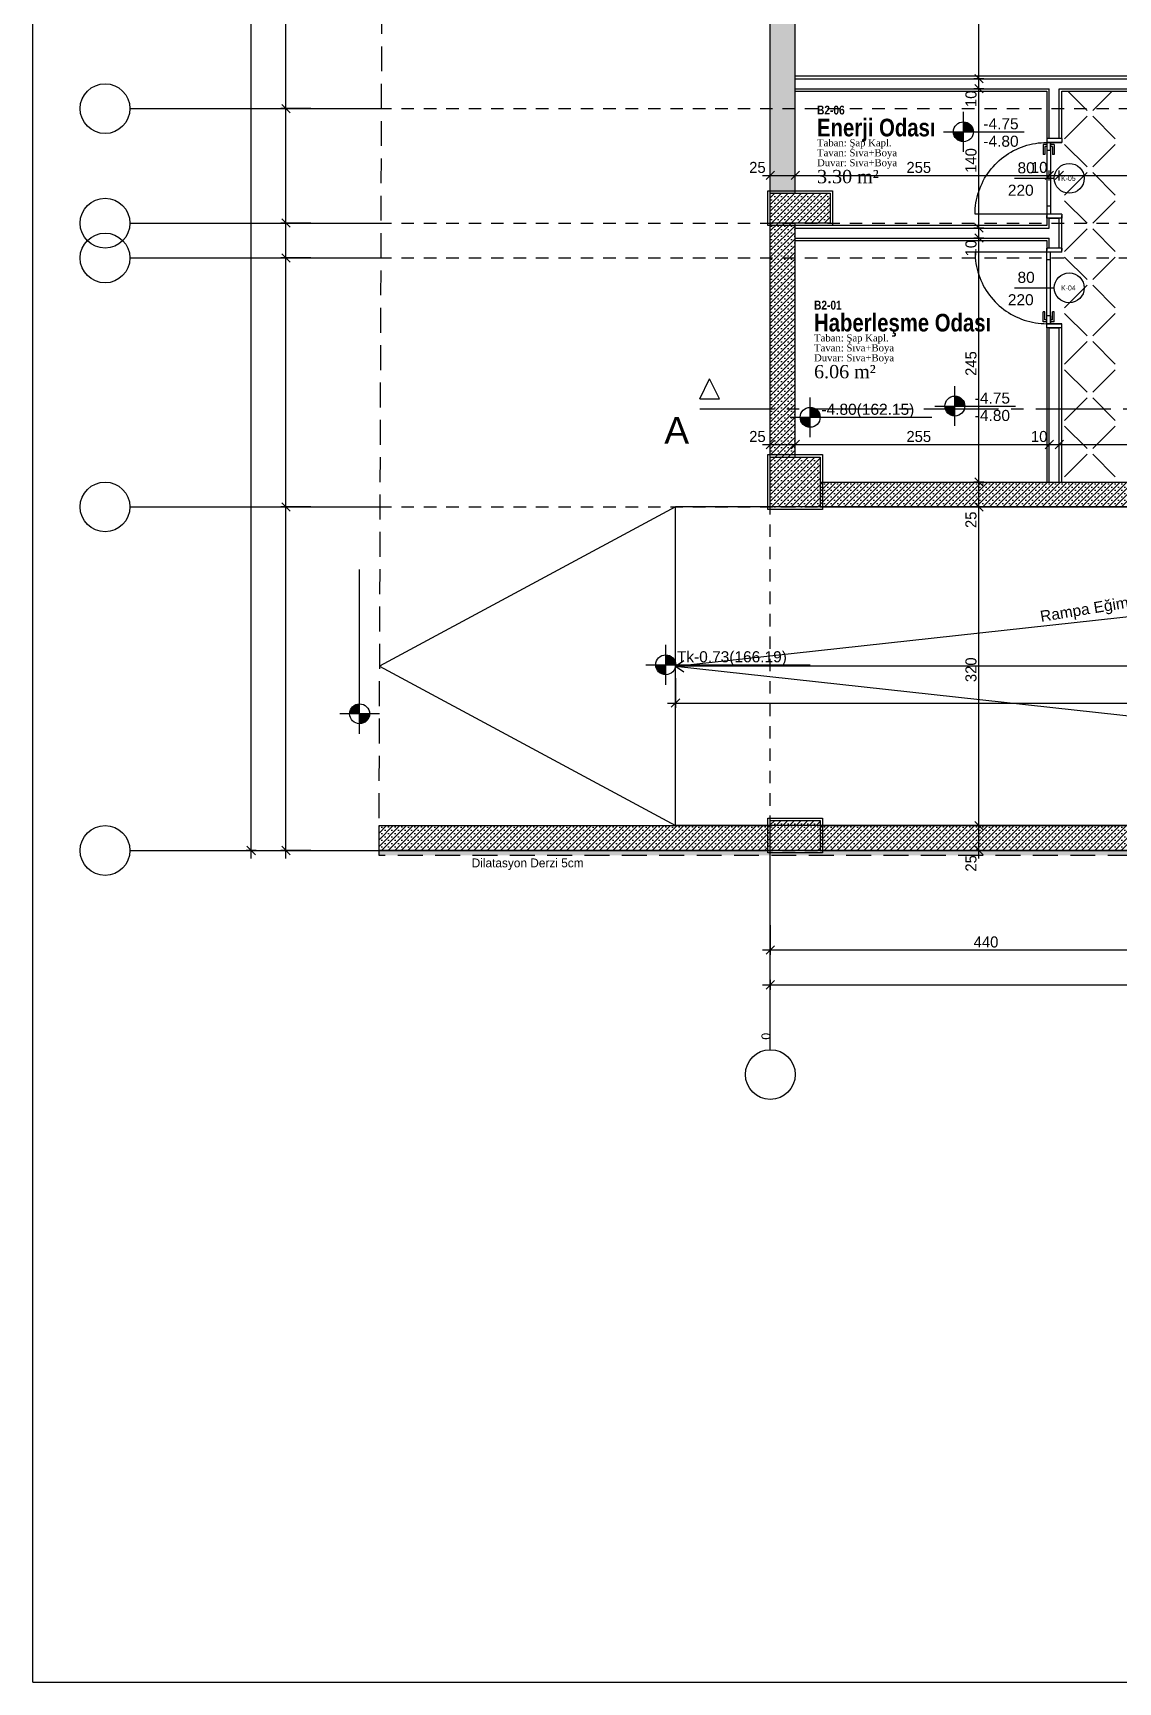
# Model space of a CAD drawing. Header units: metres. Extents: x -220 to 294, y -29 to 18.
# Drawn here: x -148.08 to -137.19, y -12 to 4.56 of the extents above; entities that cross this region are included whole.
import ezdxf

# ---------------------------------------------------------------- set-up
doc = ezdxf.new("R2010")
doc.units = ezdxf.units.M
doc.header["$MEASUREMENT"] = 0
for name, pattern in [('CENTER2', [1.125, 0.75, -0.125, 0.125, -0.125]), ('DASHED2', [0.375, 0.25, -0.125]), ('HIDDEN2', [0.1875, 0.125, -0.0625])]:
    doc.linetypes.add(name, pattern=pattern)
for name, color, linetype in [('Aks', 7, 'Continuous'), ('Cizgi', 7, 'Continuous'), ('Duvar', 7, 'Continuous'), ('Kapi_Pencere', 7, 'Continuous'), ('Kolon', 7, 'Continuous'), ('Kot', 7, 'Continuous'), ('Mahal', 7, 'Continuous'), ('Merdiven', 7, 'Continuous'), ('Olculendirme', 7, 'Continuous'), ('Panel', 7, 'Continuous'), ('Standart', 7, 'Continuous'), ('Tarama', 7, 'Continuous'), ('Yazi', 7, 'Continuous')]:
    doc.layers.add(name, color=color, linetype=linetype)
doc.styles.add('arial_1_18', font='arial.ttf', dxfattribs={"height": 0.2})
doc.styles.add('comic sans ms_1_18', font='comic.ttf', dxfattribs={"height": 0.2})
doc.styles.add('comic sans msbold_1_18', font='comicbd.ttf', dxfattribs={"height": 0.2})
doc.styles.add('swis721 cn btbold_1_18', font='swisscb.ttf', dxfattribs={"height": 0.2})
doc.styles.add('times new roman tur_1_18', font='times.ttf', dxfattribs={"height": 0.2})

msp = doc.modelspace()

# ---------------------------------------------------------------- hatches: boundary and pattern name
at = {"layer": 'Kolon', "linetype": 'Continuous', "lineweight": -3}
h = msp.add_hatch(dxfattribs=at)
h.set_pattern_fill('SACNCR', color=47, scale=0.5, style=0)
h.paths.add_polyline_path([(-140.683, 2.65), (-140.683, 2.95), (-140.083, 2.95), (-140.083, 2.65)])
h = msp.add_hatch(dxfattribs=at)
h.set_pattern_fill('SACNCR', color=47, scale=0.5, style=0)
h.paths.add_polyline_path([(-140.683, -0.2), (-140.683, 0.3), (-140.183, 0.3), (-140.183, -0.2)])
h = msp.add_hatch(dxfattribs=at)
h.set_pattern_fill('SACNCR', color=47, scale=0.5, style=0)
h.paths.add_polyline_path([(-140.683, -3.65), (-140.683, -3.35), (-140.183, -3.35), (-140.183, -3.65)])
at = {"layer": 'Kot', "linetype": 'Continuous', "lineweight": -3}
for points in [[(-138.645, 3.567), (-138.646, 3.578), (-138.648, 3.589), (-138.651, 3.6), (-138.655, 3.61), (-138.661, 3.62), (-138.667, 3.629), (-138.675, 3.638), (-138.683, 3.645), (-138.692, 3.652), (-138.702, 3.657), (-138.712, 3.661), (-138.723, 3.664), (-138.734, 3.666), (-138.745, 3.667), (-138.745, 3.567)], [(-138.845, 3.567), (-138.845, 3.556), (-138.843, 3.545), (-138.84, 3.534), (-138.836, 3.523), (-138.83, 3.514), (-138.824, 3.505), (-138.816, 3.496), (-138.808, 3.489), (-138.799, 3.482), (-138.789, 3.477), (-138.778, 3.472), (-138.768, 3.469), (-138.757, 3.467), (-138.745, 3.467), (-138.745, 3.567)], [(-138.731, 0.813), (-138.732, 0.824), (-138.734, 0.835), (-138.737, 0.846), (-138.741, 0.856), (-138.747, 0.866), (-138.753, 0.875), (-138.761, 0.883), (-138.769, 0.891), (-138.778, 0.897), (-138.788, 0.903), (-138.798, 0.907), (-138.809, 0.91), (-138.82, 0.912), (-138.831, 0.913), (-138.831, 0.813)], [(-140.383, 0.7), (-140.382, 0.689), (-140.38, 0.678), (-140.377, 0.667), (-140.373, 0.657), (-140.368, 0.647), (-140.361, 0.638), (-140.354, 0.629), (-140.345, 0.622), (-140.336, 0.615), (-140.326, 0.61), (-140.316, 0.606), (-140.305, 0.603), (-140.294, 0.601), (-140.283, 0.6), (-140.283, 0.7)], [(-140.183, 0.7), (-140.184, 0.711), (-140.186, 0.722), (-140.189, 0.733), (-140.193, 0.743), (-140.198, 0.753), (-140.205, 0.762), (-140.212, 0.771), (-140.221, 0.778), (-140.23, 0.785), (-140.24, 0.79), (-140.25, 0.794), (-140.261, 0.797), (-140.272, 0.799), (-140.283, 0.8), (-140.283, 0.7)], [(-138.931, 0.813), (-138.931, 0.801), (-138.929, 0.79), (-138.926, 0.78), (-138.921, 0.769), (-138.916, 0.759), (-138.909, 0.75), (-138.902, 0.742), (-138.894, 0.734), (-138.884, 0.728), (-138.875, 0.722), (-138.864, 0.718), (-138.853, 0.715), (-138.842, 0.713), (-138.831, 0.713), (-138.831, 0.813)], [(-141.833, -1.785), (-141.832, -1.796), (-141.83, -1.807), (-141.827, -1.818), (-141.823, -1.828), (-141.817, -1.838), (-141.811, -1.847), (-141.803, -1.855), (-141.795, -1.863), (-141.786, -1.869), (-141.776, -1.875), (-141.766, -1.879), (-141.755, -1.882), (-141.744, -1.884), (-141.733, -1.885), (-141.733, -1.785)], [(-141.633, -1.785), (-141.633, -1.774), (-141.635, -1.763), (-141.638, -1.752), (-141.642, -1.741), (-141.648, -1.732), (-141.654, -1.722), (-141.662, -1.714), (-141.67, -1.707), (-141.679, -1.7), (-141.689, -1.695), (-141.7, -1.69), (-141.71, -1.687), (-141.721, -1.685), (-141.733, -1.685), (-141.733, -1.785)], [(-144.805, -2.177), (-144.816, -2.178), (-144.827, -2.179), (-144.838, -2.182), (-144.848, -2.187), (-144.858, -2.192), (-144.867, -2.199), (-144.876, -2.206), (-144.883, -2.215), (-144.89, -2.224), (-144.895, -2.233), (-144.899, -2.244), (-144.902, -2.255), (-144.904, -2.266), (-144.905, -2.277), (-144.805, -2.277)], [(-144.805, -2.377), (-144.794, -2.376), (-144.783, -2.374), (-144.772, -2.371), (-144.761, -2.367), (-144.752, -2.362), (-144.742, -2.355), (-144.734, -2.348), (-144.727, -2.339), (-144.72, -2.33), (-144.715, -2.32), (-144.71, -2.31), (-144.707, -2.299), (-144.705, -2.288), (-144.705, -2.277), (-144.805, -2.277)]]:
    msp.add_hatch(color=216, dxfattribs=at).paths.add_polyline_path(points)
at = {"layer": 'Panel', "linetype": 'Continuous', "lineweight": -3}
h = msp.add_hatch(dxfattribs=at)
h.set_pattern_fill('SACNCR', color=59, scale=0.5, style=0)
h.paths.add_polyline_path([(-140.433, 2.95), (-140.683, 2.95), (-140.683, 8), (-140.433, 8)])
h = msp.add_hatch(dxfattribs=at)
h.set_pattern_fill('SACNCR', color=59, scale=0.5, style=0)
h.paths.add_polyline_path([(-140.433, 0.3), (-140.683, 0.3), (-140.683, 2.65), (-140.433, 2.65)])
h = msp.add_hatch(dxfattribs=at)
h.set_pattern_fill('SACNCR', color=59, scale=0.5, style=0)
h.paths.add_polyline_path([(-136.283, -0.2), (-140.183, -0.2), (-140.183, 0.05), (-136.283, 0.05)])
h = msp.add_hatch(dxfattribs=at)
h.set_pattern_fill('SACNCR', color=59, scale=0.5, style=0)
h.paths.add_polyline_path([(-140.683, -3.4), (-140.683, -3.65), (-144.61, -3.65), (-144.61, -3.4)])
h = msp.add_hatch(dxfattribs=at)
h.set_pattern_fill('SACNCR', color=59, scale=0.5, style=0)
h.paths.add_polyline_path([(-136.283, -3.65), (-140.183, -3.65), (-140.183, -3.4), (-136.283, -3.4)])
at = {"layer": 'Tarama', "linetype": 'Continuous', "lineweight": -3}
h = msp.add_hatch(dxfattribs=at)
h.set_pattern_fill('AR-B88', color=58, scale=0.01, style=0)
h.paths.add_polyline_path([(-144.61, -3.65), (-144.61, -3.7), (-122.097, -3.7), (-122.097, -3.65)])

# ---------------------------------------------------------------- linework, layer by layer
at = {"layer": 'Aks', "color": 248, "linetype": 'HIDDEN2', "lineweight": -3}
for points in [[(-140.683, -3.65), (-140.683, 8.5)], [(-144.61, 3.8), (-122.07, 3.8)], [(-144.61, 2.65), (-122.074, 2.65)], [(-144.61, 2.3), (-122.075, 2.3)], [(-144.61, -0.2), (-122.084, -0.2)], [(-144.61, -3.65), (-122.097, -3.65)]]:
    msp.add_lwpolyline(points, dxfattribs=at)
at = {"layer": 'Aks', "color": 248, "linetype": 'Continuous', "lineweight": -3}
for points in [[(-147.11, 3.8), (-144.61, 3.8)], [(-147.11, 2.65), (-144.61, 2.65)], [(-147.11, 2.3), (-144.61, 2.3)], [(-147.11, -0.2), (-144.61, -0.2)], [(-147.11, -3.65), (-144.61, -3.65)], [(-140.683, -5.65), (-140.683, -3.65)]]:
    msp.add_lwpolyline(points, dxfattribs=at)
at = {"layer": 'Aks', "color": 115, "linetype": 'Continuous', "lineweight": -3}
for centre in [(-147.36, 3.8), (-147.36, 2.65), (-147.36, 2.3), (-147.36, -0.2), (-147.36, -3.65), (-140.683, -5.9)]:
    msp.add_circle(centre, 0.25, dxfattribs=at)
at = {"layer": 'Cizgi', "color": 216, "linetype": 'Continuous', "lineweight": -3}
for points in [[(-148.083, -12), (-148.083, 18)], [(-148.083, -12), (-118.283, -12)]]:
    msp.add_lwpolyline(points, dxfattribs=at)
at = {"layer": 'Cizgi', "color": 1, "linetype": 'DASHED2', "lineweight": -3}
for points in [[(-144.61, -3.7), (-144.557, 12.01)], [(-122.047, -3.7), (-144.61, -3.7)]]:
    msp.add_lwpolyline(points, dxfattribs=at)
at = {"layer": 'Cizgi', "color": 1, "linetype": 'Continuous', "lineweight": -3}
for points in [[(-141.634, -0.2), (-144.604, -1.8)], [(-141.634, -1.8), (-127.034, -0.2)], [(-144.604, -1.8), (-141.634, -3.4)], [(-141.634, -1.8), (-127.034, -3.4)], [(-122.047, -3.65), (-144.61, -3.65)]]:
    msp.add_lwpolyline(points, dxfattribs=at)
at = {"layer": 'Duvar', "color": 187, "linetype": 'Continuous', "lineweight": -3}
for points in [[(-137.783, 4.125), (-140.433, 4.125)], [(-140.433, 3.975), (-137.908, 3.975)], [(-137.908, 3.975), (-137.908, 3.5)], [(-136.308, 4.125), (-137.783, 4.125)], [(-137.758, 3.975), (-136.308, 3.975)], [(-137.758, 3.5), (-137.758, 3.975)], [(-137.908, 3.5), (-137.908, 3.475)], [(-137.758, 3.5), (-137.758, 3.475)], [(-137.908, 2.7), (-137.908, 2.725)], [(-137.908, 2.7), (-137.908, 2.625)], [(-137.758, 2.7), (-137.758, 2.725)], [(-137.758, 2.5), (-137.758, 2.7)], [(-137.908, 2.625), (-140.433, 2.625)], [(-137.758, 2.4), (-137.758, 2.5)], [(-140.433, 2.475), (-137.908, 2.475)], [(-137.908, 2.475), (-137.908, 2.4)], [(-137.908, 2.4), (-137.908, 2.375)], [(-137.758, 2.4), (-137.758, 2.375)], [(-137.908, 1.6), (-137.908, 1.625)], [(-137.908, 1.6), (-137.908, 0.05)], [(-137.758, 1.6), (-137.758, 1.625)], [(-137.758, 0.05), (-137.758, 1.6)]]:
    msp.add_lwpolyline(points, dxfattribs=at)
at = {"layer": 'Duvar', "color": 166, "linetype": 'Continuous', "lineweight": -3}
for points in [[(-140.433, 4.1), (-137.783, 4.1)], [(-140.433, 4), (-137.883, 4)], [(-137.883, 3.5), (-137.883, 4)], [(-137.783, 4.1), (-136.283, 4.1)], [(-137.783, 4), (-136.283, 4)], [(-137.783, 3.5), (-137.783, 4)], [(-137.783, 3.5), (-137.883, 3.5)], [(-137.883, 2.6), (-137.883, 2.7)], [(-137.883, 2.7), (-137.783, 2.7)], [(-137.783, 2.5), (-137.783, 2.7)], [(-140.433, 2.6), (-137.883, 2.6)], [(-140.433, 2.5), (-137.883, 2.5)], [(-137.883, 2.4), (-137.883, 2.5)], [(-137.783, 2.4), (-137.783, 2.5)], [(-137.783, 2.4), (-137.883, 2.4)], [(-137.883, 0.05), (-137.883, 1.6)], [(-137.883, 1.6), (-137.783, 1.6)], [(-137.783, 0.05), (-137.783, 1.6)]]:
    msp.add_lwpolyline(points, dxfattribs=at)
at = {"layer": 'Kapi_Pencere', "color": 98, "linetype": 'Continuous', "lineweight": -3}
for points in [[(-137.908, 3.5), (-137.908, 3.46)], [(-137.758, 3.5), (-137.908, 3.5)], [(-137.758, 3.5), (-137.758, 3.46)], [(-138.363, 3.298), (-138.341, 3.316)], [(-138.341, 3.316), (-138.317, 3.333)], [(-138.317, 3.333), (-138.293, 3.349)], [(-138.293, 3.349), (-138.268, 3.364)], [(-138.268, 3.364), (-138.243, 3.378)], [(-138.243, 3.378), (-138.217, 3.39)], [(-138.217, 3.39), (-138.19, 3.402)], [(-138.19, 3.402), (-138.163, 3.413)], [(-138.163, 3.413), (-138.136, 3.423)], [(-138.136, 3.423), (-138.108, 3.432)], [(-138.108, 3.432), (-138.08, 3.439)], [(-138.08, 3.439), (-138.052, 3.445)], [(-138.052, 3.445), (-138.023, 3.451)], [(-138.023, 3.451), (-137.995, 3.455)], [(-137.995, 3.455), (-137.966, 3.458)], [(-137.966, 3.458), (-137.937, 3.459)], [(-137.945, 3.44), (-137.945, 3.42)], [(-137.927, 3.44), (-137.945, 3.44)], [(-137.945, 3.42), (-137.945, 3.34)], [(-137.927, 3.34), (-137.945, 3.34)], [(-137.937, 3.459), (-137.908, 3.46)], [(-137.908, 3.44), (-137.927, 3.44)], [(-137.908, 3.42), (-137.927, 3.42)], [(-137.927, 3.42), (-137.927, 3.34)], [(-137.87, 3.46), (-137.908, 3.46)], [(-137.908, 3.46), (-137.908, 3.44)], [(-137.908, 3.46), (-137.758, 3.46)], [(-137.908, 3.46), (-137.908, 3.38)], [(-137.908, 3.44), (-137.908, 3.42)], [(-137.908, 3.42), (-137.908, 3.38)], [(-137.908, 3.38), (-137.908, 2.82)], [(-137.87, 3.38), (-137.908, 3.38)], [(-137.758, 3.46), (-137.87, 3.46)], [(-137.87, 3.46), (-137.87, 3.44)], [(-137.87, 3.38), (-137.87, 3.46)], [(-137.87, 3.44), (-137.87, 3.42)], [(-137.852, 3.44), (-137.87, 3.44)], [(-137.87, 3.42), (-137.87, 3.38)], [(-137.852, 3.42), (-137.87, 3.42)], [(-137.87, 3.38), (-137.87, 2.82)], [(-137.833, 3.44), (-137.852, 3.44)], [(-137.852, 3.42), (-137.852, 3.34)], [(-137.833, 3.34), (-137.852, 3.34)], [(-137.833, 3.44), (-137.833, 3.42)], [(-137.833, 3.42), (-137.833, 3.34)], [(-138.517, 3.125), (-138.501, 3.149)], [(-138.501, 3.149), (-138.484, 3.173)], [(-138.484, 3.173), (-138.466, 3.195)], [(-138.466, 3.195), (-138.447, 3.217)], [(-138.447, 3.217), (-138.427, 3.239)], [(-138.427, 3.239), (-138.407, 3.259)], [(-138.407, 3.259), (-138.385, 3.279)], [(-138.385, 3.279), (-138.363, 3.298)], [(-138.591, 2.968), (-138.581, 2.995)], [(-138.581, 2.995), (-138.57, 3.022)], [(-138.57, 3.022), (-138.558, 3.049)], [(-138.558, 3.049), (-138.546, 3.075)], [(-138.546, 3.075), (-138.532, 3.1)], [(-138.532, 3.1), (-138.517, 3.125)], [(-138.233, 3.1), (-137.833, 3.1)], [(-138.626, 2.798), (-138.623, 2.827)], [(-138.623, 2.827), (-138.619, 2.855)], [(-138.619, 2.855), (-138.613, 2.884)], [(-138.613, 2.884), (-138.607, 2.912)], [(-138.607, 2.912), (-138.6, 2.94)], [(-138.6, 2.94), (-138.591, 2.968)], [(-137.908, 2.82), (-137.908, 2.74)], [(-137.87, 2.82), (-137.908, 2.82)], [(-137.87, 2.82), (-137.87, 2.74)], [(-138.628, 2.74), (-138.627, 2.769)], [(-137.908, 2.74), (-138.628, 2.74)], [(-138.627, 2.769), (-138.626, 2.798)], [(-137.908, 2.74), (-137.908, 2.7)], [(-137.87, 2.74), (-137.908, 2.74)], [(-137.758, 2.74), (-137.908, 2.74)], [(-137.758, 2.7), (-137.908, 2.7)], [(-137.758, 2.74), (-137.87, 2.74)], [(-137.758, 2.74), (-137.758, 2.7)], [(-138.628, 2.36), (-138.627, 2.331)], [(-137.908, 2.36), (-138.628, 2.36)], [(-138.627, 2.331), (-138.626, 2.302)], [(-137.908, 2.36), (-137.908, 2.4)], [(-137.758, 2.4), (-137.908, 2.4)], [(-137.87, 2.36), (-137.908, 2.36)], [(-137.908, 2.28), (-137.908, 2.36)], [(-137.758, 2.36), (-137.908, 2.36)], [(-137.758, 2.36), (-137.87, 2.36)], [(-137.87, 2.28), (-137.87, 2.36)], [(-137.758, 2.36), (-137.758, 2.4)], [(-138.626, 2.302), (-138.623, 2.273)], [(-138.623, 2.273), (-138.619, 2.245)], [(-138.619, 2.245), (-138.613, 2.216)], [(-138.613, 2.216), (-138.607, 2.188)], [(-138.607, 2.188), (-138.6, 2.16)], [(-138.6, 2.16), (-138.591, 2.132)], [(-137.908, 1.72), (-137.908, 2.28)], [(-137.87, 2.28), (-137.908, 2.28)], [(-137.87, 1.72), (-137.87, 2.28)], [(-138.591, 2.132), (-138.581, 2.105)], [(-138.581, 2.105), (-138.57, 2.078)], [(-138.57, 2.078), (-138.558, 2.051)], [(-138.558, 2.051), (-138.546, 2.025)], [(-138.546, 2.025), (-138.532, 2)], [(-138.532, 2), (-138.517, 1.975)], [(-138.233, 2), (-137.833, 2)], [(-138.517, 1.975), (-138.501, 1.951)], [(-138.501, 1.951), (-138.484, 1.927)], [(-138.484, 1.927), (-138.466, 1.905)], [(-138.466, 1.905), (-138.447, 1.883)], [(-138.447, 1.883), (-138.427, 1.861)], [(-138.427, 1.861), (-138.407, 1.841)], [(-138.407, 1.841), (-138.385, 1.821)], [(-138.385, 1.821), (-138.363, 1.802)], [(-138.363, 1.802), (-138.341, 1.784)], [(-138.341, 1.784), (-138.317, 1.767)], [(-138.317, 1.767), (-138.293, 1.751)], [(-138.293, 1.751), (-138.268, 1.736)], [(-138.268, 1.736), (-138.243, 1.722)], [(-138.243, 1.722), (-138.217, 1.71)], [(-138.217, 1.71), (-138.19, 1.698)], [(-138.19, 1.698), (-138.163, 1.687)], [(-138.163, 1.687), (-138.136, 1.677)], [(-138.136, 1.677), (-138.108, 1.668)], [(-138.108, 1.668), (-138.08, 1.661)], [(-138.08, 1.661), (-138.052, 1.655)], [(-137.945, 1.68), (-137.945, 1.76)], [(-137.927, 1.76), (-137.945, 1.76)], [(-137.945, 1.66), (-137.945, 1.68)], [(-137.927, 1.66), (-137.945, 1.66)], [(-137.927, 1.68), (-137.927, 1.76)], [(-137.908, 1.68), (-137.927, 1.68)], [(-137.908, 1.66), (-137.927, 1.66)], [(-137.908, 1.68), (-137.908, 1.72)], [(-137.87, 1.72), (-137.908, 1.72)], [(-137.908, 1.64), (-137.908, 1.72)], [(-137.908, 1.66), (-137.908, 1.68)], [(-137.908, 1.64), (-137.908, 1.66)], [(-137.87, 1.68), (-137.87, 1.72)], [(-137.87, 1.72), (-137.87, 1.64)], [(-137.87, 1.66), (-137.87, 1.68)], [(-137.852, 1.68), (-137.87, 1.68)], [(-137.87, 1.64), (-137.87, 1.66)], [(-137.852, 1.66), (-137.87, 1.66)], [(-137.833, 1.76), (-137.852, 1.76)], [(-137.852, 1.68), (-137.852, 1.76)], [(-137.833, 1.66), (-137.852, 1.66)], [(-137.833, 1.68), (-137.833, 1.76)], [(-137.833, 1.66), (-137.833, 1.68)], [(-138.052, 1.655), (-138.023, 1.649)], [(-138.023, 1.649), (-137.995, 1.645)], [(-137.995, 1.645), (-137.966, 1.642)], [(-137.966, 1.642), (-137.937, 1.641)], [(-137.937, 1.641), (-137.908, 1.64)], [(-137.908, 1.6), (-137.908, 1.64)], [(-137.87, 1.64), (-137.908, 1.64)], [(-137.908, 1.64), (-137.758, 1.64)], [(-137.758, 1.6), (-137.908, 1.6)], [(-137.758, 1.64), (-137.87, 1.64)], [(-137.758, 1.6), (-137.758, 1.64)]]:
    msp.add_lwpolyline(points, dxfattribs=at)
for centre in [(-137.683, 3.1), (-137.683, 2)]:
    msp.add_circle(centre, 0.15, dxfattribs=at)
at = {"layer": 'Kolon', "color": 187, "linetype": 'Continuous', "lineweight": -3}
for points in [[(-140.708, 2.625), (-140.708, 2.975)], [(-140.708, 2.975), (-140.058, 2.975)], [(-140.058, 2.975), (-140.058, 2.625)], [(-140.058, 2.625), (-140.708, 2.625)], [(-140.708, -0.225), (-140.708, 0.325)], [(-140.708, 0.325), (-140.158, 0.325)], [(-140.158, 0.325), (-140.158, -0.225)], [(-140.158, -0.225), (-140.708, -0.225)], [(-140.708, -3.675), (-140.708, -3.325)], [(-140.708, -3.325), (-140.158, -3.325)], [(-140.158, -3.325), (-140.158, -3.675)], [(-140.158, -3.675), (-140.708, -3.675)]]:
    msp.add_lwpolyline(points, dxfattribs=at)
at = {"layer": 'Kolon', "color": 177, "linetype": 'Continuous', "lineweight": -3}
for points in [[(-140.683, 2.65), (-140.683, 2.95)], [(-140.683, 2.95), (-140.083, 2.95)], [(-140.083, 2.95), (-140.083, 2.65)], [(-140.083, 2.65), (-140.683, 2.65)], [(-140.683, -0.2), (-140.683, 0.3)], [(-140.683, 0.3), (-140.183, 0.3)], [(-140.183, 0.3), (-140.183, -0.2)], [(-140.183, -0.2), (-140.683, -0.2)], [(-140.683, -3.65), (-140.683, -3.35)], [(-140.683, -3.35), (-140.183, -3.35)], [(-140.183, -3.35), (-140.183, -3.65)], [(-140.183, -3.65), (-140.683, -3.65)]]:
    msp.add_lwpolyline(points, dxfattribs=at)
at = {"layer": 'Kot', "color": 216, "linetype": 'Continuous', "lineweight": -3}
for points in [[(-138.745, 3.367), (-138.745, 3.767)], [(-138.945, 3.567), (-138.545, 3.567)], [(-138.545, 3.567), (-138.137, 3.567)], [(-138.831, 0.613), (-138.831, 1.013)], [(-140.283, 0.5), (-140.283, 0.9)], [(-140.483, 0.7), (-140.083, 0.7)], [(-140.083, 0.7), (-139.062, 0.7)], [(-139.031, 0.813), (-138.631, 0.813)], [(-138.631, 0.813), (-138.223, 0.813)], [(-144.805, -2.477), (-144.805, -0.828)], [(-141.733, -1.985), (-141.733, -1.585)], [(-141.933, -1.785), (-140.283, -1.785)], [(-144.605, -2.277), (-145.005, -2.277)]]:
    msp.add_lwpolyline(points, dxfattribs=at)
for centre in [(-138.745, 3.567), (-138.831, 0.813), (-140.283, 0.7), (-141.733, -1.785), (-144.805, -2.277)]:
    msp.add_circle(centre, 0.1, dxfattribs=at)
at = {"layer": 'Merdiven', "color": 59, "linetype": 'Continuous', "lineweight": -3}
for points in [[(-141.634, -3.4), (-141.634, -0.2)], [(-127.034, -0.2), (-141.634, -0.2)], [(-127.034, -3.4), (-141.634, -3.4)]]:
    msp.add_lwpolyline(points, dxfattribs=at)
at = {"layer": 'Merdiven', "color": 38, "linetype": 'Continuous', "lineweight": -3}
for points in [[(-141.634, -1.8), (-141.552, -1.743)], [(-127.034, -1.8), (-141.634, -1.8)], [(-141.634, -1.8), (-141.552, -1.857)]]:
    msp.add_lwpolyline(points, dxfattribs=at)
at = {"layer": 'Olculendirme', "color": 47, "linetype": 'Continuous', "lineweight": -3}
for points in [[(-145.894, -3.73), (-145.894, 8.58)], [(-145.544, -3.73), (-145.544, 8.58)], [(-138.589, -3.73), (-138.589, 8.58)], [(-138.539, 4.1), (-138.639, 4.1)], [(-138.539, 4), (-138.639, 4)], [(-145.294, 3.8), (-145.594, 3.8)], [(-140.683, 3.079), (-140.683, 3.179)], [(-140.433, 3.079), (-140.433, 3.179)], [(-137.883, 3.079), (-137.883, 3.179)], [(-137.783, 3.079), (-137.783, 3.179)], [(-140.763, 3.129), (-122.017, 3.129)], [(-145.294, 2.65), (-145.594, 2.65)], [(-138.539, 2.6), (-138.639, 2.6)], [(-138.539, 2.5), (-138.639, 2.5)], [(-145.294, 2.3), (-145.594, 2.3)], [(-140.763, 0.427), (-122.017, 0.427)], [(-140.683, 0.377), (-140.683, 0.477)], [(-140.433, 0.377), (-140.433, 0.477)], [(-137.883, 0.377), (-137.883, 0.477)], [(-137.783, 0.377), (-137.783, 0.477)], [(-138.539, 0.05), (-138.639, 0.05)], [(-145.294, -0.2), (-145.594, -0.2)], [(-138.539, -0.2), (-138.639, -0.2)], [(-141.634, -1.919), (-141.634, -2.219)], [(-141.714, -2.169), (-126.954, -2.169)], [(-138.539, -3.4), (-138.639, -3.4)], [(-145.844, -3.65), (-145.944, -3.65)], [(-145.294, -3.65), (-145.594, -3.65)], [(-138.539, -3.65), (-138.639, -3.65)], [(-140.683, -4.399), (-140.683, -4.699)], [(-140.763, -4.649), (-122.017, -4.649)], [(-140.683, -4.949), (-140.683, -5.049)], [(-140.763, -4.999), (-122.017, -4.999)]]:
    msp.add_lwpolyline(points, dxfattribs=at)
at = {"layer": 'Olculendirme', "color": 59, "linetype": 'Continuous', "lineweight": -3}
for points in [[(-138.632, 4.142), (-138.547, 4.058)], [(-138.632, 4.042), (-138.547, 3.958)], [(-145.586, 3.842), (-145.501, 3.758)], [(-140.641, 3.172), (-140.725, 3.087)], [(-140.391, 3.172), (-140.475, 3.087)], [(-137.841, 3.172), (-137.925, 3.087)], [(-137.741, 3.172), (-137.825, 3.087)], [(-145.586, 2.692), (-145.501, 2.608)], [(-138.632, 2.642), (-138.547, 2.558)], [(-138.632, 2.542), (-138.547, 2.458)], [(-145.586, 2.342), (-145.501, 2.258)], [(-140.641, 0.469), (-140.725, 0.384)], [(-140.391, 0.469), (-140.475, 0.384)], [(-137.841, 0.469), (-137.925, 0.384)], [(-137.741, 0.469), (-137.825, 0.384)], [(-138.632, 0.092), (-138.547, 0.008)], [(-145.586, -0.158), (-145.501, -0.242)], [(-138.632, -0.158), (-138.547, -0.242)], [(-141.592, -2.127), (-141.677, -2.212)], [(-138.632, -3.358), (-138.547, -3.442)], [(-145.936, -3.608), (-145.851, -3.692)], [(-145.586, -3.608), (-145.501, -3.692)], [(-138.632, -3.608), (-138.547, -3.692)], [(-140.641, -4.607), (-140.725, -4.692)], [(-140.641, -4.957), (-140.725, -5.042)]]:
    msp.add_lwpolyline(points, dxfattribs=at)
at = {"layer": 'Panel', "color": 177, "linetype": 'Continuous', "lineweight": -3}
for points in [[(-140.683, 2.95), (-140.683, 8)], [(-140.433, 2.95), (-140.433, 8)], [(-140.683, 0.3), (-140.683, 2.65)], [(-140.433, 0.3), (-140.433, 2.65)], [(-140.183, 0.05), (-136.283, 0.05)], [(-140.183, -0.2), (-136.283, -0.2)], [(-144.61, -3.65), (-144.61, -3.4)], [(-144.61, -3.4), (-140.683, -3.4)], [(-140.183, -3.4), (-136.283, -3.4)], [(-144.61, -3.65), (-140.683, -3.65)], [(-140.183, -3.65), (-136.283, -3.65)]]:
    msp.add_lwpolyline(points, dxfattribs=at)
at = {"layer": 'Standart', "color": 250, "linetype": 'Continuous', "lineweight": -3}
for points in [[(-141.392, 0.886), (-141.292, 1.086)], [(-141.192, 0.886), (-141.292, 1.086)], [(-141.392, 0.886), (-141.192, 0.886)]]:
    msp.add_lwpolyline(points, dxfattribs=at)
at = {"layer": 'Standart', "color": 250, "linetype": 'CENTER2', "lineweight": -3}
msp.add_lwpolyline([(-141.392, 0.786), (-121.483, 0.786)], dxfattribs=at)
at = {"layer": 'Tarama', "color": 133, "linetype": 'Continuous', "lineweight": -3}
for points in [[(-137.503, 3.78), (-137.698, 3.975)], [(-137.447, 3.78), (-137.252, 3.975)], [(-137.73, 3.497), (-137.503, 3.724)], [(-137.221, 3.497), (-137.447, 3.724)], [(-137.503, 3.215), (-137.73, 3.441)], [(-137.447, 3.215), (-137.221, 3.441)], [(-137.73, 2.932), (-137.503, 3.158)], [(-137.221, 2.932), (-137.447, 3.158)], [(-137.503, 2.649), (-137.73, 2.875)], [(-137.447, 2.649), (-137.221, 2.875)], [(-137.73, 2.366), (-137.503, 2.592)], [(-137.221, 2.366), (-137.447, 2.592)], [(-137.503, 2.083), (-137.73, 2.309)], [(-137.447, 2.083), (-137.221, 2.309)], [(-137.73, 1.8), (-137.503, 2.027)], [(-137.221, 1.8), (-137.447, 2.027)], [(-137.503, 1.517), (-137.73, 1.744)], [(-137.447, 1.517), (-137.221, 1.744)], [(-137.73, 1.235), (-137.503, 1.461)], [(-137.221, 1.235), (-137.447, 1.461)], [(-137.503, 0.952), (-137.73, 1.178)], [(-137.447, 0.952), (-137.221, 1.178)], [(-137.73, 0.669), (-137.503, 0.895)], [(-137.221, 0.669), (-137.447, 0.895)], [(-137.503, 0.386), (-137.73, 0.612)], [(-137.447, 0.386), (-137.221, 0.612)], [(-137.73, 0.103), (-137.503, 0.33)], [(-137.221, 0.103), (-137.447, 0.33)]]:
    msp.add_lwpolyline(points, dxfattribs=at)

# ---------------------------------------------------------------- texts
at = {"layer": 'Aks', "color": 250, "linetype": 'Continuous', "lineweight": -3, "style": 'arial_1_18'}
msp.add_text('0', height=0.0889, rotation=90, dxfattribs=at).set_placement((-140.683, -5.55))
at = {"layer": 'Kapi_Pencere', "color": 98, "linetype": 'Continuous', "lineweight": -3, "style": 'arial_1_18'}
for s, height, p in [('80', 0.1111, (-138.202, 3.15)), ('220', 0.1111, (-138.299, 2.925)), ('K-05', 0.05, (-137.766, 3.074)), ('80', 0.1111, (-138.202, 2.05)), ('K-04', 0.05, (-137.766, 1.974)), ('220', 0.1111, (-138.299, 1.825))]:
    msp.add_text(s, height=height, dxfattribs=at).set_placement(p)
at = {"layer": 'Kot', "color": 19, "linetype": 'Continuous', "lineweight": -3, "style": 'arial_1_18'}
for s, height, p in [('-4.75', 0.1111, (-138.545, 3.592)), ('-4.80', 0.1111, (-138.545, 3.417)), ('-4.80(162.15)', 0.11111, (-140.17, 0.725)), ('-4.75', 0.1111, (-138.631, 0.838)), ('-4.80', 0.1111, (-138.631, 0.663)), ('Tk-0.73(166.19)', 0.11111, (-141.621, -1.76))]:
    msp.add_text(s, height=height, dxfattribs=at).set_placement(p)
msp.add_text('Rampa Eğimi %20', height=0.11111, rotation=9.311, dxfattribs=at).set_placement((-137.965, -1.355))
at = {"layer": 'Mahal', "color": 15, "linetype": 'Continuous', "lineweight": -3, "style": 'swis721 cn btbold_1_18'}
for s, height, p in [('B2-06', 0.0889, (-140.214, 3.741)), ('Enerji Odası', 0.17778, (-140.214, 3.521)), ('B2-01', 0.0889, (-140.244, 1.782)), ('Haberleşme Odası', 0.17778, (-140.244, 1.562))]:
    msp.add_text(s, height=height, dxfattribs=at).set_placement(p)
at = {"layer": 'Mahal', "color": 58, "linetype": 'Continuous', "lineweight": -3, "style": 'times new roman tur_1_18'}
for s, p in [('Taban: Şap Kapl.', (-140.214, 3.421)), ('Tavan: Sıva+Boya', (-140.214, 3.321)), ('Duvar: Sıva+Boya', (-140.214, 3.221)), ('Taban: Şap Kapl.', (-140.244, 1.462)), ('Tavan: Sıva+Boya', (-140.244, 1.362)), ('Duvar: Sıva+Boya', (-140.244, 1.262))]:
    msp.add_text(s, height=0.07111, dxfattribs=at).set_placement(p)
at = {"layer": 'Mahal', "color": 38, "linetype": 'Continuous', "lineweight": -3, "style": 'times new roman tur_1_18'}
for s, p in [('3.30 m²', (-140.214, 3.051)), ('6.06 m²', (-140.244, 1.092))]:
    msp.add_text(s, height=0.1333, dxfattribs=at).set_placement(p)
at = {"layer": 'Olculendirme', "color": 19, "linetype": 'Continuous', "lineweight": -3, "style": 'comic sans ms_1_18'}
for s, p in [('10', (-138.614, 3.816)), ('140', (-138.614, 3.155)), ('10', (-138.614, 2.316)), ('245', (-138.614, 1.116)), ('25', (-138.614, -0.412)), ('320', (-138.614, -1.959)), ('25', (-138.614, -3.862))]:
    msp.add_text(s, height=0.1111, rotation=90, dxfattribs=at).set_placement(p)
for s, p in [('25', (-140.895, 3.154)), ('255', (-139.317, 3.154)), ('10', (-138.067, 3.154)), ('25', (-140.895, 0.452)), ('255', (-139.317, 0.452)), ('10', (-138.067, 0.452)), ('440', (-138.642, -4.624))]:
    msp.add_text(s, height=0.1111, dxfattribs=at).set_placement(p)
at = {"layer": 'Standart', "color": 19, "linetype": 'Continuous', "lineweight": -3, "style": 'arial_1_18'}
msp.add_text('A', height=0.267, dxfattribs=at).set_placement((-141.747, 0.436))
at = {"layer": 'Yazi', "color": 216, "linetype": 'Continuous', "lineweight": -3, "style": 'comic sans msbold_1_18'}
msp.add_text('Dilatasyon Derzi 5cm', height=0.08889, dxfattribs=at).set_placement((-143.68, -3.819))

doc.saveas('drawing.dxf')
